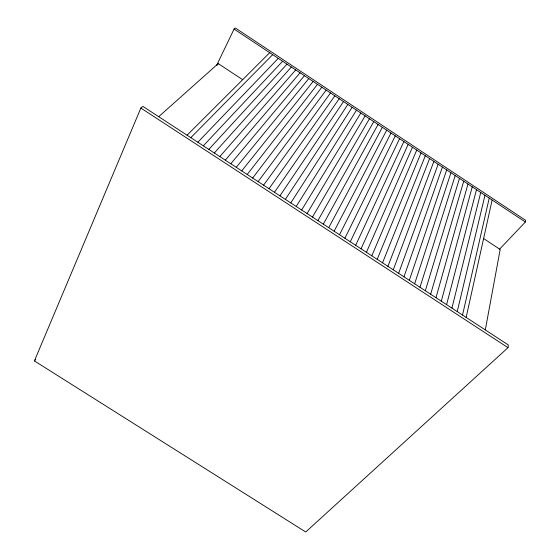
<?xml version="1.0" encoding="UTF-8"?>
<svg xmlns="http://www.w3.org/2000/svg" width="560" height="560" viewBox="0 0 560 560"><rect width="100%" height="100%" fill="white"/><g stroke="black" fill="none" stroke-linecap="round" stroke-linejoin="round"><path stroke-width="0.84" d="M508.004 347.669L508.382 344.988L142.884 106.365L140.868 108.052L34.398 360.92L305.725 532L508.004 347.669L140.868 108.052M499.471 249.27L525.357 222.019L525.602 220.304L235.34 28L234.066 29.071L216.657 65.303M485.317 329.847L500.178 249.48L483.448 238.441M466.158 317.415L492.128 200.011M462.532 315.056L489.23 198.086M457.226 311.591L484.988 195.279M451.92 308.126L480.739 192.465M446.607 304.654L476.49 189.651M441.294 301.182L472.241 186.837M435.974 297.71L467.985 184.016M430.647 294.238L463.729 181.202M425.32 290.759L459.473 178.381M419.986 287.273L455.21 175.553M414.645 283.787L450.947 172.732M409.311 280.301L446.684 169.904M403.963 276.815L442.414 167.076M398.615 273.322L438.144 164.248M393.26 269.829L433.867 161.42M387.905 266.329L429.59 158.585M382.543 262.829L425.313 155.75M377.181 259.329L421.029 152.915M371.812 255.822L416.745 150.073M366.436 252.315L412.461 147.238M361.06 248.801L408.17 144.396M355.677 245.287L403.879 141.554M350.294 241.773L399.581 138.705M217.56 65.009L218.239 63.602L242.774 79.772M344.904 238.259L395.283 135.863M339.514 234.738L390.985 133.014M334.117 231.21L386.68 130.165M328.713 227.682L382.375 127.309M323.309 224.154L378.07 124.46M317.898 220.626L373.758 121.604M312.48 217.091L369.446 118.748M307.062 213.549L365.134 115.885M301.644 210.014L360.815 113.029M296.219 206.472L356.489 110.166M290.787 202.923L352.17 107.303M285.355 199.374L347.844 104.433M279.916 195.825L343.511 101.57M274.47 192.269L339.185 98.7M269.024 188.713L334.852 95.83M263.571 185.157L330.512 92.953M258.118 181.594L326.172 90.083M252.658 178.031L321.832 87.206M247.198 174.468L317.485 84.329M241.731 170.898L313.138 81.445M236.257 167.321L308.791 78.568M230.783 163.751L304.437 75.684M225.302 160.167L300.083 72.8M219.814 156.59L295.722 69.909M34.398 360.92L35.763 359.38M214.326 153.006L291.361 67.025M208.838 149.422L287 64.134M203.336 145.831L282.632 61.243M197.841 142.24L278.264 58.345M190.827 137.662L272.699 54.663M187.068 135.205L269.71 52.682M158.921 116.494L218.239 63.602M234.066 29.071L525.357 222.019"/></g></svg>
